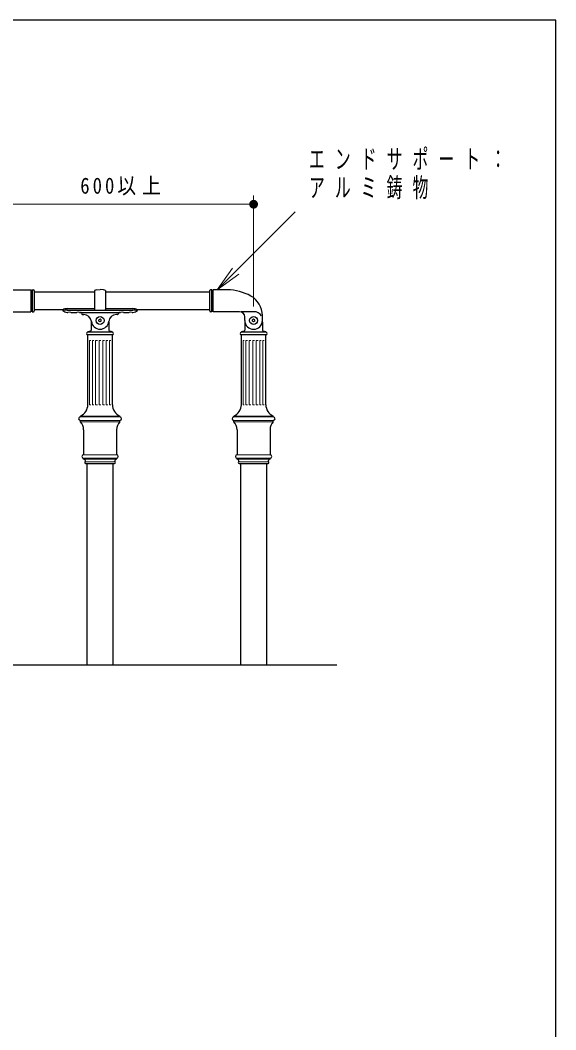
# Model space of a CAD drawing. Units: millimetres on the paper, scale 1:20. Extents: x -365 to 0, y 0 to 257.
# Drawn here: x -61.1 to 0, y 141.9 to 257 of the extents above; entities that cross this region are included whole.
import ezdxf

# ---------------------------------------------------------------- set-up
doc = ezdxf.new("R2010")
doc.units = ezdxf.units.MM
doc.layers.add('1_20', color=3, linetype='Continuous', lineweight=25)
doc.layers.add('NAKAMURA図枠', color=7, linetype='Continuous', lineweight=13)
doc.styles.add('ＭＳ ゴシック', font='')
doc.styles.get('ＭＳ ゴシック').set_extended_font_data('MS Gothic')

# ---------------------------------------------------------------- blocks, each defined once
blk = doc.blocks.new('filled_dot')
at = {"color": 0, "linetype": 'Continuous', "lineweight": -2, "const_width": 1.25}
blk.add_lwpolyline([(-0.625, 0, 1), (0.625, 0, 1)], format="xyb", close=True, dxfattribs=at)
blk = doc.blocks.new('open_arrow')
at = {"color": 0, "linetype": 'Continuous', "lineweight": -2}
blk.add_lwpolyline([(7.5, 1.25), (0, 0), (7.5, -1.25)], dxfattribs=at)

msp = doc.modelspace()

# ---------------------------------------------------------------- linework, layer by layer
at = {"layer": '1_20', "color": 7, "lineweight": 13}
for p, q in [((-64.455, 236.017), (-34.455, 236.017)), ((-34.455, 224.352), (-34.455, 237.017)), ((-38.611, 226.267), (-29.719, 235.159)), ((-51.955, 221.467), (-53.351, 221.467)), ((-51.955, 221.417), (-53.351, 221.417)), ((-50.559, 221.117), (-53.351, 221.117)), ((-50.559, 221.467), (-51.955, 221.467)), ((-50.559, 221.417), (-51.955, 221.417)), ((-34.455, 221.467), (-35.851, 221.467)), ((-34.455, 221.417), (-35.851, 221.417)), ((-33.059, 221.117), (-35.851, 221.117)), ((-33.059, 221.467), (-34.455, 221.467)), ((-33.059, 221.417), (-34.455, 221.417)), ((-53.162, 213.167), (-53.162, 220.467)), ((-53.014, 220.467), (-53.162, 220.467)), ((-52.837, 220.467), (-52.837, 213.167)), ((-52.659, 220.467), (-52.837, 220.467)), ((-52.46, 213.167), (-52.46, 220.467)), ((-52.266, 220.467), (-52.46, 220.467)), ((-52.055, 220.467), (-52.055, 213.167)), ((-51.855, 220.467), (-52.055, 220.467)), ((-51.644, 213.167), (-51.644, 220.467)), ((-51.644, 220.467), (-51.45, 220.467)), ((-51.251, 213.167), (-51.251, 220.467)), ((-51.251, 220.467), (-51.073, 220.467)), ((-50.896, 220.467), (-50.896, 213.167)), ((-50.896, 220.467), (-50.748, 220.467)), ((-35.662, 213.167), (-35.662, 220.467)), ((-35.514, 220.467), (-35.662, 220.467)), ((-35.337, 220.467), (-35.337, 213.167)), ((-35.159, 220.467), (-35.337, 220.467)), ((-34.96, 213.167), (-34.96, 220.467)), ((-34.766, 220.467), (-34.96, 220.467)), ((-34.555, 220.467), (-34.555, 213.167)), ((-34.355, 220.467), (-34.555, 220.467)), ((-34.144, 213.167), (-34.144, 220.467)), ((-34.144, 220.467), (-33.95, 220.467)), ((-33.751, 213.167), (-33.751, 220.467)), ((-33.751, 220.467), (-33.573, 220.467)), ((-33.396, 220.467), (-33.396, 213.167)), ((-33.396, 220.467), (-33.248, 220.467)), ((-53.162, 213.167), (-53.014, 213.167)), ((-52.837, 213.167), (-52.659, 213.167)), ((-52.46, 213.167), (-52.266, 213.167)), ((-52.055, 213.167), (-51.855, 213.167)), ((-51.644, 213.167), (-51.45, 213.167)), ((-51.251, 213.167), (-51.073, 213.167)), ((-50.748, 213.167), (-50.896, 213.167)), ((-35.662, 213.167), (-35.514, 213.167)), ((-35.337, 213.167), (-35.159, 213.167)), ((-34.96, 213.167), (-34.766, 213.167)), ((-34.555, 213.167), (-34.355, 213.167)), ((-34.144, 213.167), (-33.95, 213.167)), ((-33.751, 213.167), (-33.573, 213.167)), ((-33.248, 213.167), (-33.396, 213.167)), ((-54.205, 211.867), (-49.705, 211.867)), ((-36.705, 211.867), (-32.205, 211.867)), ((-49.705, 211.767), (-54.205, 211.767)), ((-49.705, 211.367), (-54.205, 211.367)), ((-49.705, 211.217), (-54.205, 211.217)), ((-32.205, 211.767), (-36.705, 211.767)), ((-32.205, 211.367), (-36.705, 211.367)), ((-32.205, 211.217), (-36.705, 211.217)), ((-50.08, 207.467), (-53.83, 207.467)), ((-32.58, 207.467), (-36.33, 207.467)), ((-50.08, 207.067), (-53.83, 207.067)), ((-53.83, 206.967), (-50.08, 206.967)), ((-53.605, 206.667), (-50.305, 206.667)), ((-32.58, 207.067), (-36.33, 207.067)), ((-36.33, 206.967), (-32.58, 206.967)), ((-36.105, 206.667), (-32.805, 206.667))]:
    msp.add_line(p, q, dxfattribs=at)
at = {"layer": '1_20'}
for p, q in [((-64.455, 226.267), (-59.855, 226.267)), ((-59.855, 226.267), (-59.855, 223.767)), ((-59.705, 226.267), (-59.555, 226.267)), ((-59.705, 226.267), (-59.705, 223.767)), ((-59.455, 226.167), (-59.455, 223.867)), ((-59.455, 226.017), (-52.58, 226.017)), ((-52.58, 226.18), (-52.58, 224.003)), ((-52.33, 226.27), (-51.955, 226.28)), ((-51.58, 226.27), (-51.955, 226.28)), ((-51.33, 226.18), (-51.33, 224.003)), ((-51.33, 226.017), (-39.455, 226.017)), ((-39.455, 223.867), (-39.455, 226.167)), ((-39.205, 226.267), (-39.355, 226.267)), ((-39.205, 223.767), (-39.205, 226.267)), ((-39.055, 223.767), (-39.055, 226.267)), ((-37.455, 226.267), (-39.055, 226.267)), ((-64.455, 223.767), (-59.855, 223.767)), ((-59.705, 223.767), (-59.555, 223.767)), ((-59.455, 224.017), (-56.178, 224.017)), ((-56.205, 223.905), (-56.205, 223.997)), ((-55.715, 224.121), (-52.613, 224.121)), ((-55.705, 223.934), (-51.955, 223.934)), ((-55.705, 223.692), (-55.623, 223.692)), ((-55.287, 223.692), (-54.623, 223.692)), ((-54.287, 223.692), (-49.623, 223.692)), ((-54.08, 223.63), (-54.03, 223.505)), ((-53.937, 223.442), (-53.819, 223.442)), ((-52.588, 224.096), (-52.588, 224.01)), ((-52.58, 224.003), (-52.564, 224.003)), ((-52.33, 223.937), (-51.58, 223.937)), ((-51.955, 223.934), (-48.205, 223.934)), ((-51.346, 224.003), (-51.33, 224.003)), ((-51.323, 224.096), (-51.323, 224.01)), ((-51.298, 224.121), (-48.205, 224.121)), ((-49.973, 223.442), (-50.091, 223.442)), ((-49.83, 223.63), (-49.88, 223.505)), ((-49.287, 223.692), (-48.623, 223.692)), ((-48.287, 223.692), (-48.205, 223.692)), ((-47.732, 224.017), (-39.455, 224.017)), ((-47.705, 223.905), (-47.705, 223.997)), ((-39.205, 223.767), (-39.355, 223.767)), ((-36.055, 223.767), (-39.055, 223.767)), ((-34.405, 223.767), (-35.877, 223.767)), ((-33.455, 222.767), (-33.455, 223.352)), ((-52.955, 222.567), (-52.955, 221.668)), ((-51.955, 222.912), (-52.08, 222.84)), ((-52.08, 222.695), (-52.08, 222.84)), ((-51.955, 222.623), (-52.08, 222.695)), ((-51.83, 222.84), (-51.955, 222.912)), ((-51.83, 222.695), (-51.955, 222.623)), ((-51.83, 222.695), (-51.83, 222.84)), ((-50.955, 222.567), (-50.955, 221.668)), ((-35.455, 222.767), (-35.455, 223.167)), ((-35.455, 222.567), (-35.455, 221.668)), ((-34.455, 222.912), (-34.58, 222.84)), ((-34.58, 222.695), (-34.58, 222.84)), ((-34.455, 222.623), (-34.58, 222.695)), ((-34.33, 222.84), (-34.455, 222.912)), ((-34.33, 222.695), (-34.455, 222.623)), ((-34.33, 222.695), (-34.33, 222.84)), ((-33.455, 222.567), (-33.455, 221.668)), ((-53.351, 221.467), (-53.351, 221.417)), ((-53.351, 213.167), (-53.351, 221.117)), ((-51.955, 221.117), (-53.351, 221.117)), ((-50.559, 221.117), (-51.955, 221.117)), ((-50.559, 221.467), (-50.559, 221.417)), ((-50.559, 213.167), (-50.559, 221.117)), ((-35.851, 221.467), (-35.851, 221.417)), ((-35.851, 213.167), (-35.851, 221.117)), ((-34.455, 221.117), (-35.851, 221.117)), ((-33.059, 221.117), (-34.455, 221.117)), ((-33.059, 221.467), (-33.059, 221.417)), ((-33.059, 213.167), (-33.059, 221.117)), ((-54.205, 211.767), (-54.205, 211.867)), ((-49.705, 211.767), (-49.705, 211.867)), ((-36.705, 211.767), (-36.705, 211.867)), ((-32.205, 211.767), (-32.205, 211.867)), ((-54.205, 211.217), (-54.205, 211.367)), ((-49.705, 211.217), (-49.705, 211.367)), ((-36.705, 211.217), (-36.705, 211.367)), ((-32.205, 211.217), (-32.205, 211.367)), ((-53.83, 210.295), (-53.83, 207.467)), ((-50.08, 210.295), (-50.08, 207.467)), ((-36.33, 210.295), (-36.33, 207.467)), ((-32.58, 210.295), (-32.58, 207.467)), ((-53.83, 206.967), (-53.83, 207.067)), ((-53.605, 206.467), (-50.305, 206.467)), ((-53.455, 206.467), (-53.455, 183.517)), ((-50.455, 183.517), (-50.455, 206.467)), ((-50.08, 206.967), (-50.08, 207.067)), ((-36.33, 206.967), (-36.33, 207.067)), ((-36.105, 206.467), (-32.805, 206.467)), ((-35.955, 206.467), (-35.955, 183.517)), ((-32.955, 183.517), (-32.955, 206.467)), ((-32.58, 206.967), (-32.58, 207.067)), ((-64.455, 183.517), (-24.96, 183.517))]:
    msp.add_line(p, q, dxfattribs=at)
for centre in [(-51.955, 222.767), (-34.455, 222.767)]:
    msp.add_circle(centre, 0.45, dxfattribs=at)
for centre, radius, start, end in [((-59.78, 226.267), 0.075, 180, 0), ((-59.555, 226.167), 0.1, 0, 90), ((-52.222, 225.578), 0.7, 98.89234, 120.77855), ((-51.688, 225.578), 0.7, 59.22145, 81.10766), ((-39.355, 226.167), 0.1, 90, 180), ((-39.13, 226.267), 0.075, 180, 0), ((-37.613, 220.269), 6, 61.73394, 88.49598), ((-35.955, 223.352), 2.5, 0, 61.73394), ((-59.78, 223.767), 0.075, 0, 180), ((-59.555, 223.867), 0.1, 270, 0), ((-55.692, 222.997), 1.124, 90.67803, 117.17591), ((-55.64, 218.567), 5.368, 90.69431, 96.04239), ((-55.703, 224.392), 0.7, 224.14072, 269.8083), ((-55.455, 222.176), 1.526, 83.66623, 96.33377), ((-54.455, 222.176), 1.526, 83.66623, 96.33377), ((-54.173, 223.592), 0.1, 21.80141, 90), ((-53.937, 223.542), 0.1, 201.80141, 270), ((-53.819, 222.567), 0.875, 6.1232, 90), ((-52.613, 224.096), 0.025, 0, 90), ((-52.58, 224.01), 0.0075, 180, 270), ((-52.316, 224.437), 0.5, 238.15077, 268.41352), ((-51.594, 224.437), 0.5, 271.58648, 301.84923), ((-51.33, 224.01), 0.0075, 270, 0), ((-51.298, 224.096), 0.025, 90, 180), ((-50.091, 222.567), 0.875, 90, 173.8768), ((-49.973, 223.542), 0.1, 270, 338.19859), ((-49.737, 223.592), 0.1, 90, 158.19859), ((-49.455, 222.176), 1.526, 83.66623, 96.33377), ((-48.455, 222.176), 1.526, 83.66623, 96.33377), ((-48.218, 222.997), 1.124, 62.82409, 89.32197), ((-48.27, 218.567), 5.368, 83.95761, 89.30569), ((-48.207, 224.392), 0.7, 270.1917, 315.85928), ((-39.355, 223.867), 0.1, 180, 270), ((-39.13, 223.767), 0.075, 0, 180), ((-36.055, 223.167), 0.6, 0, 90), ((-34.405, 222.767), 1, 32.50253, 90), ((-51.955, 222.567), 1, 174.26083, 180), ((-51.955, 222.767), 1, 186.1232, 270), ((-51.955, 222.767), 1, 270, 353.8768), ((-51.955, 222.567), 1, 0, 5.73917), ((-34.455, 222.767), 1, 180, 0), ((-34.455, 222.567), 1, 174.26083, 180), ((-34.455, 222.567), 1, 0, 5.73917), ((-53.351, 221.267), 0.15, 90, 270), ((-51.955, 215.05), 6.568, 99.85693, 102.26889), ((-53.105, 221.668), 0.15, 279.85693, 0), ((-50.805, 221.668), 0.15, 180, 260.14307), ((-51.955, 215.05), 6.568, 77.73111, 80.14307), ((-50.559, 221.267), 0.15, 270, 90), ((-35.851, 221.267), 0.15, 90, 270), ((-34.455, 215.05), 6.568, 99.85693, 102.26889), ((-35.605, 221.668), 0.15, 279.85693, 0), ((-33.305, 221.668), 0.15, 180, 260.14307), ((-34.455, 215.05), 6.568, 77.73111, 80.14307), ((-33.059, 221.267), 0.15, 270, 90), ((-54.751, 213.157), 1.4, 292.93686, 0.43755), ((-49.159, 213.157), 1.4, 179.56245, 247.06314), ((-37.251, 213.157), 1.4, 292.93686, 0.43755), ((-31.659, 213.157), 1.4, 179.56245, 247.06314), ((-54.205, 211.567), 0.2, 90, 270), ((-55.23, 210.263), 1.4, 1.29396, 42.95511), ((-48.68, 210.263), 1.4, 137.04489, 178.70604), ((-49.705, 211.567), 0.2, 270, 90), ((-36.705, 211.567), 0.2, 90, 270), ((-37.73, 210.263), 1.4, 1.29396, 42.95511), ((-31.18, 210.263), 1.4, 137.04489, 178.70604), ((-32.205, 211.567), 0.2, 270, 90), ((-53.83, 207.267), 0.2, 90, 270), ((-50.08, 207.267), 0.2, 270, 90), ((-36.33, 207.267), 0.2, 90, 270), ((-32.58, 207.267), 0.2, 270, 90), ((-53.954, 206.64), 0.35, 4.47753, 69.26226), ((-53.605, 206.567), 0.1, 90, 270), ((-49.956, 206.64), 0.35, 110.73774, 175.52247), ((-50.305, 206.567), 0.1, 270, 90), ((-36.454, 206.64), 0.35, 4.47753, 69.26226), ((-36.105, 206.567), 0.1, 90, 270), ((-32.456, 206.64), 0.35, 110.73774, 175.52247), ((-32.805, 206.567), 0.1, 270, 90)]:
    msp.add_arc(centre, radius, start, end, dxfattribs=at)
at = {"layer": 'NAKAMURA図枠', "color": 20, "lineweight": 25}
for p, q in [((0, 257), (-365, 257)), ((0, 0), (0, 257))]:
    msp.add_line(p, q, dxfattribs=at)

# ---------------------------------------------------------------- block references
at = {"layer": '1_20', "color": 7, "lineweight": 13, "xscale": 0.4, "yscale": 0.4}
for name, p, rotation in [('filled_dot', (-34.455, 236.017), 180), ('open_arrow', (-38.611, 226.267), 45)]:
    msp.add_blockref(name, p, dxfattribs=dict(at, rotation=rotation))

# ---------------------------------------------------------------- texts
at = {"layer": '1_20', "color": 7, "style": 'ＭＳ ゴシック'}
for s, insert, char_height, attachment_point in [('\\T1.64;\\W0.6;エンドサポート：', (-28.137, 241.109), 2.199, 4), ('\\T1.33;\\W0.85;600以上', (-49.271, 237.017), 1.833, 8), ('\\T1.64;\\W0.6;アルミ鋳物\u3000\u3000\u3000', (-28.137, 237.809), 2.199, 4)]:
    msp.add_mtext(s, dxfattribs=dict(at, insert=insert, char_height=char_height, attachment_point=attachment_point))

doc.saveas('drawing.dxf')
